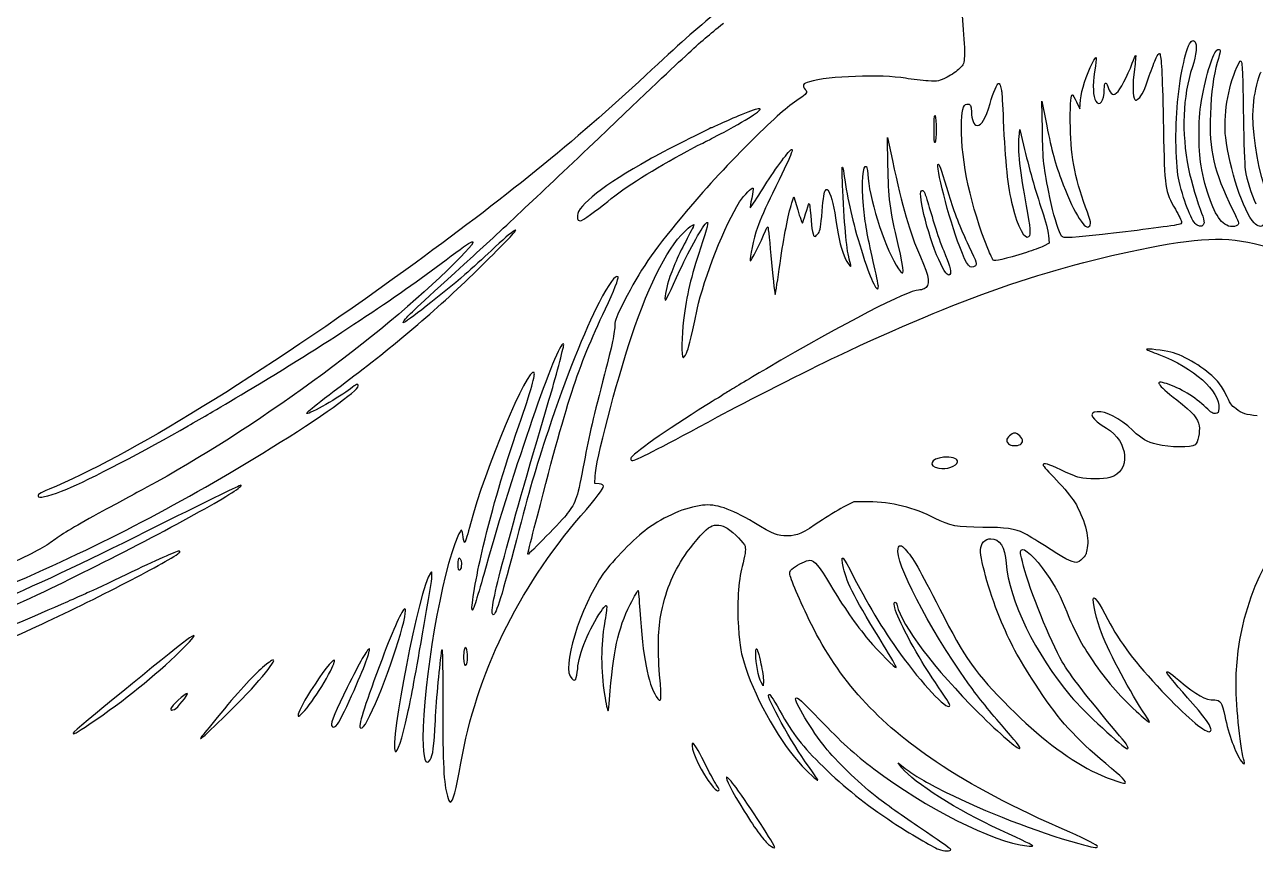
# Model space of a CAD drawing. Extents: x 61 to 2916, y 182 to 2969.
# Drawn here: x 636 to 1449, y 789 to 1336 of the extents above; entities that cross this region are included whole.
import ezdxf

# ---------------------------------------------------------------- set-up
doc = ezdxf.new("R2010")
doc.units = 0
doc.layers.add('Layer_1', color=7, linetype='CONTINUOUS')

msp = doc.modelspace()

# ---------------------------------------------------------------- linework, layer by layer
at = {"layer": 'Layer_1', "color": 7}
for points in [[(1407.467066, 1325.024378)], [(1424.328924, 1319.233831)], [(1438.984712, 1311.733816)], [(1279.134627, 1296.733675)], [(1120.992479, 1280.03291)], [(1237.046668, 1275.518354)], [(1239.355154, 1243.483498)], [(1289.691788, 1065.733023)], [(1244.633082, 1049.873074)], [(778.636928, 1031.234426)], [(737.697316, 987.732768)], [(922.925949, 983.232753)], [(904.600758, 974.020324)], [(887.067937, 949.614515)], [(747.689076, 932.007002)], [(863.437009, 923.232187)], [(1119.173197, 923.280943)], [(800.026665, 915.779058)], [(840.329018, 915.749861)], [(1077.19647, 860.813688)]]:
    msp.add_lwpolyline(points, close=True, dxfattribs=at)
for points in [[(1385.144303, 1316.534077), (1385.1428, 1316.535608)], [(1308.008277, 1265.98354), (1307.713842, 1285.108615), (1310.240653, 1271.983568)], [(1330.515633, 1284.546106), (1332.695369, 1279.858579), (1333.235881, 1285.858607)], [(1206.006633, 1242.726106), (1205.725435, 1261.101159), (1208.981802, 1245.726106)], [(1292.586367, 1261.483554), (1293.131245, 1266.358565), (1295.593652, 1255.858551)], [(1142.558106, 1217.772472), (1143.812015, 1221.888617), (1146.437047, 1213.184555)], [(1228.859562, 1226.053178), (1228.859562, 1226.053292)], [(1311.964775, 1196.278817), (1312.39842, 1191.113679), (1308.731879, 1189.25922)], [(1015.374014, 1032.117704), (1012.561498, 1032.350429), (1012.68027, 1037.22544)], [(1193.280054, 1020.330445), (1183.499277, 1020.359642), (1177.844992, 1017.569095)], [(887.067909, 949.616018), (887.067937, 949.614515)], [(927.010517, 924.351733), (927.010006, 924.351733)], [(1119.171752, 923.280943), (1119.173197, 923.280943)], [(800.026835, 915.783139), (800.026665, 915.779058)], [(1123.79187, 901.977663), (1123.564814, 898.857502), (1122.315327, 901.135317)], [(743.39843, 893.718216), (743.398543, 893.718528)], [(1215.292026, 844.662818), (1212.800308, 847.826859), (1217.505438, 844.217465)], [(1099.6189, 838.4003), (1099.618928, 838.402937)], [(1239.442376, 790.813423), (1239.425368, 790.804919)]]:
    msp.add_lwpolyline(points, dxfattribs=at)
for points in [[(1256.118933, 1363.661202), (1254.296477, 1360.879896), (1254.119651, 1352.069534), (1255.550556, 1335.388215)], [(1094.311746, 1345.056173), (1077.773521, 1331.247749), (1069.195827, 1323.604103), (1045.936608, 1301.953011)], [(1008.402804, 1254.308817), (1079.268064, 1321.802821), (1078.194949, 1320.810947), (1097.376263, 1336.5498)], [(1255.550556, 1335.388215), (1256.272514, 1326.97326), (1256.728667, 1317.705328), (1256.564257, 1314.793883)], [(1406.344996, 1324.507309), (1406.777451, 1324.866119), (1407.116363, 1325.039827), (1407.467066, 1325.024378)], [(1407.467066, 1325.024378), (1407.81777, 1325.00737), (1408.180038, 1324.805259), (1408.660938, 1324.406225)], [(1397.254146, 1284.323529), (1399.080259, 1303.523523), (1403.245018, 1321.934576), (1406.344996, 1324.507309)], [(1408.660938, 1324.406225), (1410.364565, 1322.992328), (1409.648985, 1315.411441), (1407.07594, 1307.608799)], [(1413.721958, 1288.858721), (1416.962847, 1305.912598), (1421.614459, 1319.233831), (1424.328924, 1319.233831)], [(1424.328924, 1319.233831), (1425.833275, 1319.233831), (1425.751297, 1318.360445), (1423.514499, 1310.643977)], [(1256.564257, 1314.793883), (1256.28391, 1309.836384), (1256.080296, 1309.312568), (1253.372322, 1306.539425)], [(1333.235881, 1285.858607), (1333.82668, 1292.407482), (1336.99228, 1302.200788), (1341.115257, 1310.233689)], [(1341.115257, 1310.233689), (1344.006009, 1315.865836), (1344.119027, 1315.389954), (1342.484905, 1304.443142)], [(1357.023565, 1290.491964), (1359.273714, 1292.170901), (1364.251113, 1301.567555), (1367.390237, 1310.062362)], [(1367.390237, 1310.062362), (1368.499126, 1313.062901), (1369.52632, 1315.398401), (1369.671086, 1315.253806)], [(1369.671086, 1315.253806), (1369.816503, 1315.108388), (1369.402644, 1310.966192), (1368.751127, 1306.048662)], [(1378.614052, 1301.693697), (1380.103096, 1306.144728), (1382.183676, 1311.486408), (1383.237062, 1313.564805)], [(1383.237062, 1313.564805), (1384.256092, 1315.575624), (1384.780106, 1316.462134), (1385.144303, 1316.534077)], [(1385.1428, 1316.535608), (1385.361352, 1316.578411), (1385.52185, 1316.328111), (1385.696465, 1315.851464)], [(1385.696465, 1315.851464), (1386.698232, 1313.118007), (1387.278741, 1300.41813), (1387.940605, 1266.733675)], [(1423.514499, 1310.643977), (1421.013455, 1302.017216), (1419.532802, 1290.942702), (1418.949997, 1276.483696)], [(1436.485709, 1307.421286), (1437.537082, 1309.793325), (1438.661334, 1311.733816), (1438.984712, 1311.733816)], [(1438.984712, 1311.733816), (1439.987102, 1311.733816), (1440.379645, 1303.39551), (1440.767483, 1273.858692)], [(1045.936608, 1301.953011), (998.912267, 1258.180558), (953.071991, 1221.007209), (887.68609, 1173.620572)], [(1217.687139, 1300.101414), (1201.786201, 1302.820472), (1166.685098, 1301.570673), (1154.124432, 1297.838283)], [(1245.060803, 1300.826519), (1239.733325, 1298.122542), (1239.51843, 1298.081213), (1232.600796, 1298.415419)], [(1253.372322, 1306.539425), (1251.78211, 1304.910945), (1248.042293, 1302.339941), (1245.060803, 1300.826519)], [(1342.484905, 1304.443142), (1341.119169, 1295.293103), (1341.421258, 1287.895902), (1343.277362, 1285.063232)], [(1368.751127, 1306.048662), (1367.469296, 1296.360946), (1367.583986, 1287.541457), (1369.011915, 1286.113585)], [(1371.505135, 1286.662884), (1373.757042, 1288.6993), (1375.498455, 1292.381289), (1378.614052, 1301.693697)], [(1407.07594, 1307.608799), (1400.606947, 1287.992705), (1399.71542, 1264.580329), (1404.513951, 1240.383973)], [(1429.060388, 1261.064706), (1427.470175, 1275.02314), (1430.494099, 1293.901968), (1436.485709, 1307.421286)], [(1447.977483, 1287.73376), (1448.996797, 1294.147166), (1451.708598, 1304.233802), (1452.412981, 1304.233802)], [(1151.467198, 1292.803596), (1153.150331, 1290.944034), (1152.282955, 1289.560496), (1147.498937, 1286.469589)], [(1154.124432, 1297.838283), (1149.873045, 1296.574821), (1149.202933, 1295.305973), (1151.467198, 1292.803596)], [(1232.600796, 1298.415419), (1228.729196, 1298.602506), (1222.018491, 1299.361003), (1217.687139, 1300.101414)], [(1273.440742, 1283.393308), (1275.691741, 1291.157399), (1278.071632, 1296.733675), (1279.134627, 1296.733675)], [(1279.134627, 1296.733675), (1279.562632, 1296.733675), (1280.115616, 1295.805325), (1280.365066, 1294.671152)], [(1280.365066, 1294.671152), (1280.613665, 1293.536723), (1280.95816, 1292.159846), (1281.128268, 1291.611085)], [(1343.277362, 1285.063232), (1345.931165, 1281.012765), (1348.814406, 1284.956365), (1348.899474, 1292.752176)], [(1348.899474, 1292.752176), (1348.951348, 1297.555498), (1350.106526, 1298.515198), (1351.153903, 1294.625769)], [(1351.153903, 1294.625769), (1351.583948, 1293.028696), (1352.619788, 1291.102548), (1353.456635, 1290.345412)], [(1147.498937, 1286.469589), (1138.956989, 1280.950771), (1132.358763, 1275.150331), (1115.650232, 1258.476298)], [(1281.128268, 1291.611085), (1281.300048, 1291.062296), (1281.781514, 1282.456115), (1282.199059, 1272.486011)], [(1326.456549, 1271.608572), (1326.465053, 1285.219166), (1326.780465, 1289.233632), (1327.852532, 1289.233632)], [(1327.852532, 1289.233632), (1328.119556, 1289.233632), (1329.317425, 1287.124167), (1330.515633, 1284.546106)], [(1353.456635, 1290.345412), (1354.93519, 1289.006293), (1355.037323, 1289.009666), (1357.023565, 1290.491964)], [(1369.011915, 1286.113585), (1369.706717, 1285.418782), (1370.266675, 1285.542685), (1371.505135, 1286.662884)], [(1398.278051, 1232.233547), (1396.06532, 1241.241541), (1395.566931, 1266.586896), (1397.254146, 1284.323529)], [(1411.580377, 1262.983653), (1411.580377, 1275.921556), (1411.830677, 1278.906589), (1413.721958, 1288.858721)], [(1472.506317, 1196.442943), (1457.714238, 1205.398184), (1443.373352, 1258.768976), (1447.977483, 1287.73376)], [(1097.805429, 1264.609583), (1115.670103, 1274.118262), (1124.21945, 1280.089235), (1120.992479, 1280.03291)], [(1120.992479, 1280.03291), (1119.525715, 1280.007398), (1115.626903, 1278.736311), (1109.062806, 1275.987036)], [(1254.498757, 1268.229153), (1254.56764, 1278.590893), (1255.581397, 1282.747772), (1258.1272, 1283.112054)], [(1258.1272, 1283.112054), (1260.432937, 1283.441979), (1261.18001, 1282.160971), (1261.18001, 1277.772698)], [(1261.18001, 1277.772698), (1261.194183, 1273.063742), (1262.898037, 1268.983597), (1264.849385, 1268.983597)], [(1264.849385, 1268.983597), (1267.904094, 1268.983597), (1270.549706, 1273.420965), (1273.440742, 1283.393308)], [(1418.949997, 1276.483696), (1417.986526, 1252.587274), (1421.199012, 1238.803058), (1433.629256, 1213.48792)], [(1095.561262, 1270.060284), (1092.533879, 1268.64324), (1089.89439, 1267.483583), (1089.693101, 1267.483583)], [(1109.062806, 1275.987036), (1104.664868, 1274.144794), (1098.588729, 1271.477554), (1095.561262, 1270.060284)], [(1236.50471, 1266.733675), (1236.527387, 1272.285856), (1236.726664, 1275.445079), (1237.046668, 1275.518354)], [(1237.046583, 1275.518269), (1237.092221, 1275.529608), (1237.14126, 1275.476316), (1237.191717, 1275.358678)], [(1237.191717, 1275.358678), (1237.546332, 1274.533539), (1237.848875, 1270.483668), (1237.877222, 1266.35865)], [(1272.072596, 1187.608317), (1261.031361, 1214.553438), (1254.345771, 1245.223947), (1254.498757, 1268.229153)], [(1282.199059, 1272.486011), (1283.372067, 1244.48362), (1285.088592, 1228.344855), (1288.215188, 1215.919486)], [(1310.240653, 1271.983568), (1313.607344, 1254.496272), (1315.927395, 1245.699801), (1320.414086, 1233.431727)], [(1336.511296, 1215.040545), (1329.337664, 1234.522814), (1326.456549, 1250.780324), (1326.456549, 1271.608572)], [(1440.767483, 1273.858692), (1440.972995, 1258.183648), (1441.516427, 1242.843829), (1441.975953, 1239.770185)], [(1089.693101, 1267.483583), (1088.885253, 1267.483583), (1056.229777, 1250.844245), (1048.103134, 1246.291591)], [(1085.959209, 1258.483554), (1086.144879, 1258.483554), (1091.475107, 1261.240256), (1097.805429, 1264.609583)], [(1237.191717, 1257.733646), (1236.704157, 1256.978466), (1236.476364, 1259.936995), (1236.50471, 1266.733675)], [(1237.877222, 1266.35865), (1237.899899, 1262.233661), (1237.591687, 1258.352452), (1237.191717, 1257.733646)], [(1297.521387, 1215.944403), (1293.476619, 1237.345705), (1291.710119, 1253.643778), (1292.586367, 1261.483554)], [(1312.978476, 1221.274943), (1308.81125, 1241.37236), (1308.319522, 1245.793117), (1308.008277, 1265.98354)], [(1387.940605, 1266.733675), (1388.713048, 1227.417044), (1388.986195, 1225.58254), (1395.825905, 1213.610915)], [(1413.295711, 1239.73359), (1411.856245, 1246.955723), (1411.580377, 1250.737691), (1411.580377, 1262.983653)], [(1447.801678, 1204.634358), (1440.927612, 1211.992866), (1431.373778, 1240.760103), (1429.060388, 1261.064706)], [(925.936211, 1177.07321), (948.655741, 1197.745807), (970.246653, 1217.967694), (1008.402804, 1254.308817)], [(1020.9976, 1218.797851), (1032.47849, 1228.259957), (1051.578647, 1240.349759), (1073.468446, 1252.010365)], [(1115.650232, 1258.476298), (1096.801763, 1239.667287), (1085.93588, 1227.815284), (1069.922066, 1208.601117)], [(1073.468446, 1252.010365), (1080.152533, 1255.570833), (1085.774928, 1258.483554), (1085.959209, 1258.483554)], [(1122.085436, 1225.117175), (1128.626345, 1235.805212), (1138.948116, 1250.355267), (1141.427249, 1252.38094)], [(1141.427249, 1252.38094), (1144.609205, 1254.981197), (1142.869804, 1250.761332), (1129.718736, 1223.976028)], [(1295.593652, 1255.858551), (1298.976529, 1241.425879), (1303.414379, 1225.701171), (1307.823713, 1212.525441)], [(1048.103134, 1246.291591), (1019.158221, 1230.076007), (1000.940888, 1215.848166), (1000.940888, 1209.458005)], [(1176.448839, 1221.726021), (1175.301088, 1244.219657), (1175.541693, 1246.624068), (1177.573829, 1232.976057)], [(1189.891792, 1215.950186), (1188.511032, 1230.670547), (1189.561271, 1244.102274), (1191.910349, 1241.75348)], [(1208.981802, 1245.726106), (1215.598991, 1214.480842), (1220.197934, 1198.713331), (1227.531158, 1182.138511)], [(1191.910349, 1241.75348), (1192.183893, 1241.479652), (1192.685174, 1237.973553), (1193.02366, 1233.961949)], [(1212.762494, 1190.225922), (1207.405308, 1213.168199), (1206.328905, 1221.538225), (1206.006633, 1242.726106)], [(1253.427995, 1188.780191), (1246.326051, 1207.159837), (1236.981187, 1243.483498), (1239.355154, 1243.483498)], [(1239.355154, 1243.483498), (1239.932885, 1243.483498), (1241.949571, 1237.539142), (1246.225336, 1223.233434)], [(1404.513951, 1240.383973), (1406.165138, 1232.057147), (1410.495072, 1217.36139), (1413.181418, 1210.968365)], [(1427.35676, 1204.549403), (1422.080051, 1209.182079), (1416.700415, 1222.644846), (1413.295711, 1239.73359)], [(1441.975953, 1239.770185), (1443.032202, 1232.704242), (1445.916633, 1223.518515), (1449.051194, 1217.233519)], [(1108.096076, 1218.434562), (1111.298442, 1223.32264), (1116.133342, 1228.280225), (1116.924749, 1227.488732)], [(1116.924749, 1227.488732), (1117.204813, 1227.208668), (1116.816182, 1224.278146), (1116.061937, 1220.976028)], [(1177.573829, 1232.976057), (1180.092192, 1216.062523), (1183.119717, 1203.497378), (1189.663262, 1182.802103)], [(1193.02366, 1233.961949), (1194.409211, 1217.541617), (1205.02332, 1185.749776), (1212.94703, 1174.288388)], [(1320.414086, 1233.431727), (1327.714739, 1213.469806), (1335.770459, 1199.7041), (1338.718783, 1202.151286)], [(1410.232697, 1203.040602), (1406.858891, 1205.042973), (1402.107103, 1216.647539), (1398.278051, 1232.233547)], [(1116.061937, 1220.976028), (1115.307947, 1217.673996), (1114.857294, 1214.805382), (1115.058498, 1214.603923)], [(1115.058498, 1214.603923), (1115.260609, 1214.401812), (1118.423034, 1219.132964), (1122.085436, 1225.117175)], [(1129.718736, 1223.976028), (1125.769212, 1215.932497), (1121.323651, 1205.826047), (1119.838349, 1201.518477)], [(1162.597271, 1212.375885), (1163.3139, 1221.294615), (1163.927178, 1225.287198), (1164.699281, 1226.059103)], [(1164.699281, 1226.059103), (1165.652632, 1227.012652), (1165.932979, 1226.926989), (1166.936107, 1225.375015)], [(1166.936107, 1225.375015), (1168.467614, 1223.00635), (1170.857029, 1213.176986), (1171.925411, 1204.850982)], [(1181.326855, 1177.663385), (1179.000794, 1184.983625), (1177.744843, 1196.330124), (1176.448839, 1221.726021)], [(1240.916737, 1177.483299), (1233.759772, 1191.765139), (1225.264709, 1224.049899), (1228.188684, 1225.85702)], [(1228.188684, 1225.85702), (1228.428212, 1226.004989), (1228.647218, 1226.078973), (1228.859562, 1226.053178)], [(1228.859562, 1226.053292), (1229.779577, 1225.942457), (1230.573167, 1223.958028), (1232.362004, 1217.983427)], [(1246.225336, 1223.233434), (1249.796406, 1211.285365), (1253.296212, 1202.307702), (1259.502717, 1189.172763)], [(1320.181134, 1196.795829), (1317.968403, 1201.144728), (1315.204785, 1210.538433), (1312.978476, 1221.274943)], [(1002.807111, 1205.98337), (1004.077008, 1205.98337), (1013.522616, 1212.637325), (1020.9976, 1218.797851)], [(1080.048614, 1147.475787), (1084.459394, 1168.028479), (1098.734629, 1204.14589), (1108.096076, 1218.434562)], [(1134.80473, 1177.850897), (1137.450795, 1196.181248), (1140.038977, 1209.507951), (1142.558106, 1217.772472)], [(1146.437047, 1213.184555), (1147.880708, 1208.397362), (1149.2683, 1204.478905), (1149.520528, 1204.478905)], [(1151.698761, 1210.663498), (1152.64443, 1214.066558), (1153.658953, 1217.126199), (1153.95319, 1217.463381)], [(1153.95319, 1217.463381), (1154.247399, 1217.800365), (1154.724273, 1214.256763), (1155.012274, 1209.58837)], [(1160.153912, 1197.863644), (1161.308977, 1199.411138), (1161.781174, 1202.217928), (1162.597271, 1212.375885)], [(1196.344429, 1179.106309), (1192.207279, 1197.045704), (1191.038693, 1203.725454), (1189.891792, 1215.950186)], [(1232.362004, 1217.983427), (1233.411705, 1214.477242), (1235.487183, 1207.558247), (1236.973392, 1202.608374)], [(1288.215188, 1215.919486), (1291.773587, 1201.779322), (1296.364735, 1193.241144), (1299.160583, 1195.560969)], [(1299.160583, 1195.560969), (1300.643334, 1196.791804), (1300.274121, 1201.37853), (1297.521387, 1215.944403)], [(1307.823713, 1212.525441), (1310.135374, 1205.61821), (1311.695511, 1199.497822), (1311.964775, 1196.278817)], [(1338.718783, 1202.151286), (1340.495545, 1203.625873), (1340.305198, 1204.736859), (1336.511296, 1215.040545)], [(1395.825905, 1213.610915), (1398.089632, 1209.648125), (1399.942164, 1205.831603), (1399.942164, 1205.12943)], [(1433.629256, 1213.48792), (1437.852607, 1204.886671), (1438.124763, 1204.039902), (1436.942768, 1203.17539)], [(1000.940888, 1209.458005), (1000.940888, 1208.097342), (1001.165393, 1206.759328), (1001.440382, 1206.484395)], [(1001.440382, 1206.484395), (1001.715344, 1206.2083), (1002.330577, 1205.98337), (1002.807111, 1205.98337)], [(1069.922066, 1208.601117), (1050.375422, 1185.148092), (1042.384814, 1173.43306), (1031.913656, 1152.872488)], [(1068.863096, 1173.725879), (1074.955052, 1187.140656), (1084.174539, 1203.451173), (1086.463239, 1204.865666)], [(1077.915849, 1203.49752), (1078.12618, 1203.286905), (1076.120038, 1199.118772), (1073.458269, 1194.233783)], [(1074.196583, 1201.092174), (1076.031455, 1202.626005), (1077.706056, 1203.707227), (1077.915849, 1203.49752)], [(1086.463239, 1204.865666), (1087.763212, 1205.66929), (1086.912504, 1202.301721), (1082.19904, 1187.975915)], [(1149.520528, 1204.478905), (1149.772528, 1204.478905), (1150.752837, 1207.260212), (1151.698761, 1210.663498)], [(1155.012274, 1209.58837), (1155.597942, 1200.108548), (1156.598065, 1195.237365), (1157.871647, 1195.662024)], [(1171.925411, 1204.850982), (1173.241286, 1194.59523), (1175.457164, 1185.859052), (1178.061644, 1180.663385)], [(1397.879641, 1203.434647), (1392.635246, 1202.372502), (1366.833058, 1199.075487), (1347.619202, 1197.011263)], [(1399.942164, 1205.12943), (1399.942164, 1204.338562), (1399.157786, 1203.692601), (1397.879641, 1203.434647)], [(1414.797143, 1204.59334), (1414.542591, 1202.395094), (1412.494184, 1201.698109), (1410.232697, 1203.040602)], [(1413.181418, 1210.968365), (1414.195941, 1208.553806), (1414.92473, 1205.684654), (1414.797143, 1204.59334)], [(1436.942768, 1203.17539), (1434.527898, 1201.409655), (1430.231667, 1202.025115), (1427.35676, 1204.549403)], [(1453.659577, 1203.330644), (1452.951197, 1201.484943), (1450.164023, 1202.105279), (1447.801678, 1204.634358)], [(940.069118, 1178.576144), (954.938582, 1193.228785), (962.376149, 1201.212845), (959.686317, 1199.634849)], [(959.686317, 1199.634849), (956.805486, 1197.9448), (951.861707, 1193.705404), (943.918721, 1186.112838)], [(1036.678909, 1129.475731), (1048.998913, 1166.415305), (1061.686686, 1190.635133), (1074.196583, 1201.092174)], [(1119.838349, 1201.518477), (1117.20178, 1193.871996), (1114.526093, 1181.27601), (1115.15961, 1179.493013)], [(1115.15961, 1179.493013), (1115.444748, 1178.690522), (1122.295201, 1192.281897), (1125.215802, 1199.444275)], [(1125.215802, 1199.444275), (1125.8536, 1201.008409), (1126.539473, 1202.124044), (1126.740705, 1201.922727)], [(1126.740705, 1201.922727), (1126.941398, 1201.722034), (1128.028602, 1191.16133), (1129.156227, 1178.454423)], [(1157.871647, 1195.662024), (1158.33911, 1195.81793), (1159.366162, 1196.808614), (1160.153912, 1197.863644)], [(1236.973392, 1202.608374), (1238.4598, 1197.658216), (1241.106262, 1190.23332), (1242.854762, 1186.108331)], [(1347.619202, 1197.011263), (1321.12703, 1194.164419), (1321.518213, 1194.167623), (1320.181134, 1196.795829)], [(1378.8764, 1188.323103), (1415.23762, 1195.527095), (1432.693026, 1195.610802), (1456.595372, 1188.699602)], [(910.899587, 1177.739722), (920.200939, 1184.69089), (928.739344, 1190.858985), (929.873744, 1191.446326)], [(929.873744, 1191.446326), (934.785662, 1193.990117), (931.409901, 1189.46768), (919.748698, 1177.883269)], [(1073.458269, 1194.233783), (1068.113301, 1184.423299), (1063.382291, 1173.696626), (1061.103796, 1166.225837)], [(1082.19904, 1187.975915), (1075.843744, 1168.659473), (1073.141411, 1157.11401), (1071.055956, 1140.372738)], [(1172.687224, 1116.580717), (1252.853269, 1154.618068), (1311.166394, 1174.9081), (1378.8764, 1188.323103)], [(1212.94703, 1174.288388), (1217.226763, 1168.099203), (1217.189629, 1171.266703), (1212.762494, 1190.225922)], [(1263.774201, 1176.235201), (1260.188363, 1173.613202), (1258.496357, 1175.664245), (1253.427995, 1188.780191)], [(1259.502717, 1189.172763), (1264.81656, 1177.927433), (1265.064281, 1177.17863), (1263.774201, 1176.235201)], [(1275.553069, 1179.985222), (1275.159591, 1180.465441), (1273.593983, 1183.895826), (1272.072596, 1187.608317)], [(1308.731879, 1189.25922), (1306.71559, 1188.239906), (1301.692071, 1186.368722), (1297.566827, 1185.100555)], [(853.329538, 1103.502698), (886.324918, 1128.607533), (911.275236, 1150.20213), (940.069118, 1178.576144)], [(943.918721, 1186.112838), (939.165601, 1181.56917), (931.402842, 1174.52185), (926.668686, 1170.452109)], [(1178.061644, 1180.663385), (1180.337588, 1176.123487), (1182.42551, 1174.205418), (1181.326855, 1177.663385)], [(1189.663262, 1182.802103), (1194.84759, 1166.406745), (1199.687196, 1156.744626), (1199.687196, 1162.793779)], [(1199.687196, 1162.793779), (1199.687196, 1163.793817), (1198.182986, 1171.134382), (1196.344429, 1179.106309)], [(1227.531158, 1182.138511), (1233.537762, 1168.561961), (1234.202432, 1162.999178), (1230.044873, 1161.10475)], [(1242.854762, 1186.108331), (1246.570427, 1177.343267), (1247.887408, 1172.867263), (1247.243402, 1171.188835)], [(1297.566827, 1185.100555), (1282.741839, 1180.542714), (1276.318426, 1179.05041), (1275.553069, 1179.985222)], [(887.68609, 1173.620572), (791.775325, 1104.111695), (703.706377, 1049.933934), (652.063789, 1028.670906)], [(919.748698, 1177.883269), (870.369894, 1128.829911), (786.984164, 1068.087515), (716.68558, 1029.959937)], [(782.498294, 1093.176958), (834.288851, 1124.282473), (877.071613, 1152.458061), (910.899587, 1177.739722)], [(926.668686, 1170.452109), (911.354436, 1157.287377), (887.344089, 1138.475901), (885.855045, 1138.475901)], [(887.385787, 1141.131745), (889.277976, 1143.612607), (893.963631, 1147.980923), (925.936211, 1177.07321)], [(1027.775458, 1168.887663), (1026.162794, 1170.500269), (1021.867981, 1164.683076), (1015.261195, 1151.937931)], [(1059.026589, 1153.475816), (1059.503661, 1153.475816), (1062.016838, 1158.650364), (1068.863096, 1173.725879)], [(1129.156227, 1178.454423), (1130.283853, 1165.747262), (1131.405724, 1156.194646), (1131.652311, 1157.225809)], [(1131.652311, 1157.225809), (1131.897792, 1158.257084), (1133.316196, 1167.53814), (1134.80473, 1177.850897)], [(1247.243402, 1171.188835), (1246.261195, 1168.629142), (1244.451806, 1170.429006), (1240.916737, 1177.483299)], [(1019.503454, 1147.850926), (1025.025332, 1159.64856), (1028.408663, 1168.254372), (1027.775458, 1168.887663)], [(1061.103796, 1166.225837), (1059.474408, 1160.882825), (1058.267497, 1153.475816), (1059.026589, 1153.475816)], [(1226.305113, 1160.225837), (1219.406981, 1160.225837), (1177.260514, 1138.428449), (1125.812072, 1108.251566)], [(1230.044873, 1161.10475), (1228.984145, 1160.62147), (1227.301721, 1160.225837), (1226.305113, 1160.225837)], [(972.516928, 1003.100479), (994.785464, 1089.728374), (1000.414011, 1107.065944), (1019.503454, 1147.850926)], [(1015.261195, 1151.937931), (1005.742169, 1133.575321), (993.265522, 1102.145267), (981.780636, 1067.600692)], [(1031.913656, 1152.872488), (1026.948419, 1143.122693), (1025.686544, 1139.985439), (1025.686544, 1137.393431)], [(1073.00274, 1118.572884), (1074.451816, 1121.848667), (1075.260089, 1125.162832), (1080.048614, 1147.475787)], [(885.855045, 1138.475901), (885.582068, 1138.475901), (886.271513, 1139.671019), (887.385787, 1141.131745)], [(1071.055956, 1140.372738), (1069.764743, 1130.004706), (1069.570852, 1116.291752), (1070.705848, 1115.590487)], [(1025.686544, 1137.393431), (1025.686544, 1132.434997), (1023.793221, 1123.268177), (1018.939442, 1104.725794)], [(991.17179, 1124.592074), (986.160659, 1121.494959), (955.06977, 1030.659246), (939.062759, 972.350373)], [(982.199597, 1087.475731), (986.366852, 1101.467047), (991.936438, 1122.392099), (991.936438, 1124.058904)], [(991.936438, 1124.058904), (991.936438, 1124.620733), (991.591885, 1124.852863), (991.17179, 1124.592074)], [(1012.68027, 1037.22544), (1012.909593, 1046.684399), (1026.535948, 1099.063884), (1036.678909, 1129.475731)], [(1392.873017, 1119.303828), (1388.676878, 1120.396871), (1376.022838, 1121.732191), (1376.687876, 1121.011877)], [(1070.705848, 1115.590487), (1071.129884, 1115.328281), (1072.157985, 1116.663205), (1073.00274, 1118.572884)], [(1093.56198, 1076.397022), (1111.89766, 1086.360804), (1153.150501, 1107.310829), (1172.687224, 1116.580717)], [(1376.687876, 1121.011877), (1376.894239, 1120.788506), (1380.631618, 1119.265645), (1384.993556, 1117.628093)], [(1384.993556, 1117.628093), (1408.003921, 1108.989483), (1425.361759, 1093.3806), (1424.544471, 1082.061569)], [(1422.757363, 1100.906806), (1415.863511, 1108.353189), (1401.889146, 1116.955657), (1392.873017, 1119.303828)], [(972.33534, 1105.850812), (968.365661, 1109.93246), (939.506836, 1041.170882), (930.313229, 1005.725483)], [(962.311349, 1070.600692), (970.517702, 1094.498843), (973.426908, 1104.728346), (972.33534, 1105.850812)], [(1125.812072, 1108.251566), (1112.498039, 1100.442405), (1103.634273, 1095.142196), (1099.187012, 1092.331636)], [(822.323122, 1078.638326), (821.352253, 1078.961789), (826.463872, 1083.061465), (853.329538, 1103.502698)], [(856.185991, 1096.925534), (856.185991, 1098.596846), (855.081014, 1098.180832), (851.056117, 1094.999244)], [(1018.939442, 1104.725794), (1011.68729, 1077.01988), (1008.652934, 1063.986705), (1005.408644, 1046.600607)], [(1390.010696, 1098.394593), (1381.685004, 1101.005339), (1383.435573, 1098.218278), (1396.744588, 1087.674865)], [(1416.024917, 1082.670934), (1409.195383, 1089.338609), (1398.743955, 1095.655807), (1390.010696, 1098.394593)], [(1428.807196, 1092.198294), (1427.699668, 1094.589892), (1424.977153, 1098.509255), (1422.757363, 1100.906806)], [(758.498209, 1078.940104), (762.520017, 1081.258001), (773.320221, 1087.664434), (782.498294, 1093.176958)], [(798.72879, 1055.902441), (831.338373, 1075.991921), (856.185991, 1093.732267), (856.185991, 1096.925534)], [(851.056117, 1094.999244), (844.256602, 1089.624711), (823.987915, 1078.083301), (822.323122, 1078.638326)], [(1099.187012, 1092.331636), (1097.743322, 1091.41882), (1091.499485, 1087.526613), (1085.311944, 1083.681716)], [(1435.879489, 1081.692412), (1432.671511, 1084.186624), (1432.173944, 1084.927178), (1428.807196, 1092.198294)], [(951.311812, 979.100394), (958.722421, 1007.404449), (966.979515, 1036.377396), (982.199597, 1087.475731)], [(1085.311944, 1083.681716), (1060.549876, 1068.293623), (1036.186785, 1051.173075), (1036.186785, 1049.159619)], [(1396.744588, 1087.674865), (1407.683237, 1079.009043), (1410.760198, 1075.452401), (1411.519035, 1070.60055)], [(1422.357478, 1078.623558), (1420.835581, 1078.446959), (1419.431945, 1079.344439), (1416.024917, 1082.670934)], [(1424.544471, 1082.061569), (1424.340092, 1079.230911), (1424.081515, 1078.824847), (1422.357478, 1078.623558)], [(1449.871685, 1077.199739), (1442.881228, 1077.733221), (1439.629426, 1078.776998), (1435.879489, 1081.692412)], [(743.873149, 1070.502584), (747.895241, 1072.825584), (754.476402, 1076.622462), (758.498209, 1078.940104)], [(1037.661911, 1047.612748), (1041.125037, 1048.408124), (1058.908356, 1057.565816), (1093.56198, 1076.397022)], [(1344.131613, 1079.824828), (1337.941861, 1079.371226), (1340.429384, 1075.026183), (1350.269349, 1069.10354)], [(1367.728865, 1067.474691), (1358.638695, 1075.910567), (1350.297837, 1080.276417), (1344.131613, 1079.824828)], [(663.810399, 1028.673826), (677.729971, 1034.444644), (716.657914, 1054.782469), (743.873149, 1070.502584)], [(938.730198, 990.725426), (945.375223, 1018.260722), (951.729867, 1039.786919), (962.311349, 1070.600692)], [(981.780636, 1067.600692), (972.8572, 1040.760793), (969.398184, 1028.88617), (960.701464, 995.22544)], [(1289.691788, 1065.733023), (1287.891187, 1065.733023), (1284.441781, 1062.58803), (1284.441781, 1060.945915)], [(1294.941823, 1060.544499), (1294.941823, 1062.517986), (1291.688235, 1065.733023), (1289.691788, 1065.733023)], [(1350.269349, 1069.10354), (1365.170306, 1060.135317), (1366.612493, 1040.42534), (1352.661486, 1036.403759)], [(1383.976992, 1058.183147), (1376.338165, 1060.136819), (1374.508821, 1061.182325), (1367.728865, 1067.474691)], [(1411.519035, 1070.60055), (1412.190281, 1066.308373), (1410.774144, 1059.629955), (1408.854516, 1058.038013)], [(1284.441781, 1060.945915), (1284.441781, 1060.337881), (1284.971209, 1059.310518), (1285.619523, 1058.662232)], [(1285.619523, 1058.662232), (1286.958557, 1057.323396), (1291.322763, 1057.100876), (1293.490112, 1058.260817)], [(1293.490112, 1058.260817), (1294.288124, 1058.687716), (1294.941823, 1059.715391), (1294.941823, 1060.544499)], [(1408.854516, 1058.038013), (1406.521028, 1056.10166), (1391.775382, 1056.188571), (1383.976992, 1058.183147)], [(625.368373, 965.282502), (688.811061, 992.862557), (738.915877, 1019.054227), (798.72879, 1055.902441)], [(1036.186785, 1049.159619), (1036.186785, 1047.741158), (1036.552115, 1047.357601), (1037.661911, 1047.612748)], [(1242.649618, 1049.750078), (1234.128703, 1048.870768), (1232.176363, 1044.173887), (1239.633489, 1042.494609)], [(1244.633082, 1049.873102), (1243.995058, 1049.861763), (1243.331834, 1049.820661), (1242.649618, 1049.750078)], [(1252.04664, 1046.723659), (1252.323302, 1048.665482), (1249.099109, 1049.957745), (1244.633082, 1049.873074)], [(1005.408644, 1046.600607), (1000.98542, 1022.897026), (1000.141147, 1020.309129), (994.288974, 1012.520943)], [(1239.633489, 1042.494609), (1244.443331, 1041.411545), (1251.638704, 1043.862614), (1252.04664, 1046.723659)], [(1320.152108, 1041.444738), (1312.32214, 1045.321412), (1308.437671, 1046.395661), (1308.437671, 1044.683558)], [(1308.437671, 1044.683558), (1308.437671, 1044.242457), (1312.403211, 1039.766453), (1317.250187, 1034.737237)], [(1332.437727, 1036.432105), (1330.168898, 1036.96692), (1324.640188, 1039.222709), (1320.152108, 1041.444738)], [(1317.250187, 1034.737237), (1322.364442, 1029.430452), (1327.413841, 1023.353774), (1329.280971, 1020.257169)], [(1352.661486, 1036.403759), (1348.358196, 1035.173519), (1337.73598, 1035.182816), (1332.437727, 1036.432105)], [(652.063789, 1028.670906), (645.646415, 1026.028724), (644.027685, 1024.863143), (645.165799, 1023.707993)], [(645.165799, 1023.707993), (646.263094, 1022.594002), (654.327629, 1024.742472), (663.810399, 1028.673826)], [(648.971493, 961.189742), (691.066964, 981.089244), (754.247957, 1014.314656), (772.716015, 1026.264143)], [(716.68558, 1029.959937), (709.054406, 1025.821114), (696.060463, 1018.777763), (687.810484, 1014.309554)], [(778.636928, 1031.234426), (777.856859, 1031.234426), (760.598292, 1022.793817), (724.189988, 1004.607835)], [(772.716015, 1026.264143), (777.559022, 1029.39757), (779.746412, 1031.234426), (778.636928, 1031.234426)], [(1003.231913, 1010.97549), (1014.019729, 1023.513507), (1018.183582, 1028.977587), (1018.183582, 1030.61769)], [(1018.183582, 1030.61769), (1018.183582, 1031.541476), (1017.424064, 1031.947597), (1015.374014, 1032.117704)], [(1083.555592, 1018.05983), (1072.155774, 1016.675923), (1058.587331, 1010.858532), (1047.00326, 1002.388839)], [(1117.393601, 1006.655958), (1101.562339, 1016.070158), (1092.452723, 1019.139834), (1083.555592, 1018.05983)], [(1177.844992, 1017.569095), (1174.735347, 1016.034073), (1167.974299, 1011.933886), (1162.820047, 1008.459195)], [(1237.187437, 1009.383633), (1223.468842, 1016.470553), (1208.164967, 1020.285062), (1193.280054, 1020.330445)], [(1329.280971, 1020.257169), (1335.685334, 1009.635775), (1339.115975, 997.258114), (1337.673136, 989.984674)], [(687.810484, 1014.309554), (669.720286, 1004.511825), (660.685448, 999.141799), (655.185368, 994.91788)], [(924.007058, 847.728412), (934.21601, 906.26916), (961.48363, 962.455586), (1003.231913, 1010.97549)], [(994.288974, 1012.520943), (991.499702, 1008.808368), (968.654569, 985.243601), (968.255705, 985.667353)], [(1162.820047, 1008.459195), (1148.760954, 998.980961), (1146.430244, 997.915584), (1139.669564, 997.884459)], [(1268.687536, 1003.484716), (1251.591762, 1003.517032), (1246.80936, 1004.412754), (1237.187437, 1009.383633)], [(1435.927508, 899.536062), (1435.927508, 939.533321), (1449.527586, 977.566619), (1475.510597, 1010.224335)], [(724.189988, 1004.607835), (637.645432, 961.37853), (594.641851, 942.760235), (515.314325, 914.17246)], [(924.443567, 1001.596128), (924.13201, 1001.788884), (923.019691, 1000.011896), (921.970869, 997.648333)], [(925.537828, 997.025758), (925.247787, 999.347085), (924.75535, 1001.403371), (924.443567, 1001.596128)], [(930.313229, 1005.725483), (928.6549, 999.331636), (927.020863, 993.809303), (926.681867, 993.453044)], [(968.255705, 985.667353), (968.16046, 985.768267), (970.077991, 993.612947), (972.516928, 1003.100479)], [(1047.00326, 1002.388839), (1039.015515, 996.548628), (1024.160508, 981.395444), (1018.292177, 973.100649)], [(1073.542458, 987.234917), (1078.9484, 994.745363), (1085.997364, 1002.465233), (1088.747546, 1003.887379)], [(1088.747546, 1003.887379), (1092.162993, 1005.653624), (1096.293254, 1005.267459), (1099.900919, 1002.84434)], [(1099.900919, 1002.84434), (1104.436622, 999.798305), (1111.152004, 993.026372), (1111.665076, 990.982019)], [(1139.669564, 997.884459), (1132.844566, 997.852995), (1130.924258, 998.609791), (1117.393601, 1006.655958)], [(1295.796075, 999.690758), (1290.171355, 1002.542421), (1283.634103, 1003.45637), (1268.687536, 1003.484716)], [(655.185368, 994.91788), (649.842611, 990.814973), (641.552805, 986.405639), (624.091021, 978.375289)], [(921.970869, 997.648333), (911.390833, 973.799845), (898.864069, 901.155812), (898.985931, 864.350033)], [(926.681867, 993.453044), (926.343097, 993.096728), (925.827757, 994.704487), (925.537828, 997.025758)], [(960.701464, 995.22544), (951.33551, 958.974545), (947.225346, 945.725284), (945.344042, 945.725284)], [(1212.713908, 989.518713), (1213.365878, 992.116136), (1214.652953, 991.984268), (1217.420455, 989.036765)], [(1267.175475, 988.721835), (1267.175475, 992.694604), (1270.23316, 995.974299), (1273.935757, 995.974299)], [(1273.935757, 995.974299), (1279.904973, 995.974299), (1283.212703, 990.707398), (1284.062306, 979.849253)], [(1309.339998, 991.427513), (1303.687753, 995.06069), (1297.592934, 998.779643), (1295.796075, 999.690758)], [(737.697344, 987.732768), (736.088677, 987.732768), (722.848516, 981.832576), (703.188457, 972.353292)], [(732.626005, 983.090709), (738.015846, 986.348804), (739.527652, 987.732768), (737.697316, 987.732768)], [(931.329793, 950.026107), (931.012624, 953.28253), (935.041178, 975.439324), (938.730198, 990.725426)], [(1056.513583, 947.607863), (1059.613278, 962.931779), (1064.894182, 975.219979), (1073.542458, 987.234917)], [(1111.665076, 990.982019), (1112.255846, 988.628122), (1111.709297, 984.753007), (1109.776941, 977.607977)], [(1176.737265, 976.541665), (1174.61581, 986.717253), (1175.758119, 985.734591), (1183.361286, 970.849225)], [(1258.82291, 900.72398), (1232.359765, 938.426304), (1210.470562, 980.580197), (1212.713908, 989.518713)], [(1217.420455, 989.036765), (1222.254987, 983.887417), (1226.944809, 975.781467), (1240.311651, 949.474143)], [(1281.044674, 940.897499), (1273.928869, 957.543725), (1267.175475, 980.830157), (1267.175475, 988.721835)], [(1295.628689, 977.83662), (1293.153213, 987.376055), (1293.210813, 986.97359), (1294.111128, 988.395226)], [(1294.111128, 988.395226), (1295.630248, 990.794478), (1303.085956, 983.797558), (1310.81039, 972.724207)], [(1330.29762, 980.23607), (1327.715278, 980.23607), (1321.995597, 983.292338), (1309.339998, 991.427513)], [(1336.971417, 986.073474), (1336.954409, 985.778443), (1335.890535, 984.343825), (1334.610122, 982.885962)], [(1337.673136, 989.984674), (1337.304886, 988.128485), (1336.999764, 986.368307), (1336.971417, 986.073474)], [(627.813177, 930.722308), (658.5054, 944.14556), (714.392373, 972.068155), (732.626005, 983.090709)], [(922.19064, 979.04475), (922.19064, 981.347935), (922.521473, 983.232753), (922.925949, 983.232753)], [(923.128145, 975.165808), (922.454348, 974.944138), (922.19064, 976.030406), (922.19064, 979.04475)], [(922.925949, 983.232753), (923.886387, 983.232753), (924.623256, 980.220905), (924.311727, 977.568207)], [(924.311727, 977.568207), (924.17623, 976.415608), (923.643769, 975.336058), (923.128145, 975.165808)], [(945.344042, 945.725284), (943.481107, 945.725284), (945.435034, 956.653955), (951.311812, 979.100394)], [(1109.776941, 977.607977), (1107.267676, 968.31768), (1106.232432, 951.887852), (1107.267676, 937.665908)], [(1141.175078, 972.95132), (1141.175078, 974.269973), (1141.969235, 975.502906), (1143.634537, 976.773114)], [(1143.634537, 976.773114), (1146.74421, 979.144841), (1152.303988, 981.678342), (1154.430546, 981.706689)], [(1154.430546, 981.706689), (1157.450871, 981.737587), (1160.694708, 977.854393), (1168.128278, 965.30481)], [(1203.195308, 925.600059), (1184.973326, 954.966797), (1178.728582, 966.99194), (1176.737265, 976.541665)], [(1284.062306, 979.849253), (1285.97428, 955.408606), (1303.242259, 919.900815), (1326.969112, 891.621451)], [(1321.169777, 914.707473), (1313.336237, 928.368552), (1299.754302, 961.937978), (1295.628689, 977.83662)], [(1334.610122, 982.885962), (1333.045392, 981.103588), (1331.631863, 980.23607), (1330.29762, 980.23607)], [(703.188457, 972.353292), (691.844737, 966.8836), (680.201053, 961.382641), (677.313362, 960.129156)], [(903.865363, 973.254202), (896.882787, 964.045288), (876.390615, 859.782752), (880.713407, 855.459875)], [(899.779889, 939.357629), (904.590326, 967.165024), (904.903896, 969.226612), (904.903896, 971.982718)], [(904.600758, 974.020324), (904.446836, 973.986592), (904.214791, 973.715004), (903.865363, 973.254202)], [(904.903896, 971.982718), (904.895392, 973.471479), (904.857407, 974.076507), (904.600758, 974.020324)], [(939.062759, 972.350373), (937.137434, 965.337777), (934.662723, 956.900173), (933.563671, 953.600323)], [(1018.292177, 973.100649), (1002.63193, 950.966561), (990.02452, 909.382773), (997.210142, 903.564304)], [(1155.498389, 939.340338), (1147.783565, 954.992224), (1141.175078, 970.500165), (1141.175078, 972.95132)], [(1183.361286, 970.849225), (1194.151399, 949.724783), (1204.010724, 933.676783), (1216.765706, 916.47403)], [(1310.81039, 972.724207), (1316.512269, 964.54963), (1320.135695, 957.728827), (1324.174227, 947.56404)], [(586.939556, 934.788762), (609.628415, 943.185349), (622.231346, 948.548912), (648.971493, 961.189742)], [(677.313362, 960.129156), (674.425982, 958.875672), (668.519696, 956.276237), (664.188316, 954.351818)], [(1035.824006, 952.482902), (1038.624985, 958.051893), (1041.010517, 962.270653), (1041.123846, 961.857927)], [(1041.123846, 961.857927), (1041.237232, 961.445485), (1041.702541, 955.539142), (1042.159515, 948.732881)], [(1168.128278, 965.30481), (1176.261242, 951.574821), (1185.039487, 938.928151), (1193.036614, 929.421853)], [(664.188316, 954.351818), (619.649967, 934.564512), (559.957244, 910.545293), (525.317765, 898.472216)], [(933.563671, 953.600323), (931.825234, 948.381214), (931.533945, 947.915962), (931.329793, 950.026107)], [(1016.587133, 947.982888), (1019.626449, 952.247314), (1020.094082, 952.635293), (1020.315185, 951.07371)], [(1020.315185, 951.07371), (1020.454083, 950.092098), (1019.778925, 945.029206), (1018.815171, 939.823675)], [(1022.220016, 889.646802), (1024.477819, 921.230524), (1027.782402, 936.494345), (1035.824006, 952.482902)], [(1224.606985, 921.349069), (1213.746884, 940.248902), (1207.985647, 953.974157), (1210.912173, 953.974157)], [(1210.912173, 953.974157), (1211.316933, 953.974157), (1211.8505, 953.04612), (1212.094252, 951.911663)], [(1212.094252, 951.911663), (1214.961194, 938.656251), (1236.570729, 910.150256), (1265.983105, 880.824025)], [(1347.031663, 933.724094), (1344.111459, 941.154063), (1340.74936, 955.800951), (1341.739193, 956.782308)], [(1341.739193, 956.782308), (1342.693366, 957.728827), (1345.373929, 953.697325), (1351.224117, 942.513224)], [(860.946765, 873.54792), (868.014409, 884.745061), (884.084123, 928.483413), (886.96246, 944.357223)], [(886.955118, 949.614515), (885.321762, 949.313305), (879.752317, 937.210662), (871.959483, 916.485539)], [(887.067937, 949.614515), (887.032788, 949.623019), (886.995087, 949.623019), (886.955118, 949.614515)], [(886.96246, 944.357223), (887.589174, 947.813376), (887.596288, 949.514084), (887.067909, 949.616018)], [(1001.138889, 910.012576), (1001.889704, 919.944639), (1008.919704, 937.223957), (1016.587133, 947.982888)], [(1042.159515, 948.732881), (1044.248939, 917.619174), (1047.517154, 900.522578), (1053.052101, 891.75468)], [(1055.281642, 906.077991), (1053.821511, 924.427249), (1054.164193, 935.992894), (1056.513583, 947.607863)], [(1240.311651, 949.474143), (1256.876211, 916.872526), (1263.950318, 906.883458), (1286.269793, 884.576966)], [(1324.174227, 947.56404), (1328.986309, 935.452694), (1334.011329, 925.977635), (1341.257245, 915.34904)], [(888.81845, 880.107424), (891.410997, 891.88428), (893.825981, 904.940699), (899.779889, 939.357629)], [(1018.815171, 939.823675), (1016.344514, 926.461113), (1016.353727, 908.536742), (1018.843518, 893.056892)], [(1107.267676, 937.665908), (1108.257226, 924.074589), (1108.924957, 920.313655), (1112.095802, 910.482761)], [(1237.973742, 848.518288), (1199.28099, 874.48517), (1173.438379, 902.942806), (1155.498389, 939.340338)], [(1305.793306, 896.223966), (1292.812573, 915.869001), (1288.131056, 924.320127), (1281.044674, 940.897499)], [(1351.224117, 942.513224), (1358.946822, 927.749804), (1369.316499, 914.06412), (1386.994283, 895.304092)], [(743.146599, 929.200353), (730.222842, 919.526499), (667.939811, 868.499797), (667.939811, 867.585933)], [(738.815048, 921.85273), (745.398817, 928.2707), (748.496074, 931.89166), (747.689076, 932.007002)], [(747.689076, 932.007002), (747.266372, 932.067663), (745.771773, 931.165336), (743.146599, 929.200353)], [(1193.036614, 929.421853), (1200.148196, 920.968063), (1211.137528, 909.981934), (1211.473179, 910.989654)], [(1376.101613, 879.477847), (1366.260316, 894.009959), (1352.68249, 919.3482), (1347.031663, 933.724094)], [(679.220602, 873.81004), (702.377463, 889.552068), (721.468663, 904.943165), (738.815048, 921.85273)], [(863.437009, 923.232187), (862.297308, 923.072312), (857.318351, 914.616254), (848.935001, 897.682311)], [(853.502424, 895.760443), (861.512676, 914.171412), (864.650298, 923.402379), (863.437009, 923.232187)], [(907.180322, 875.973647), (907.891848, 890.383585), (910.043436, 913.307721), (911.545548, 922.47522)], [(911.545548, 922.47522), (911.84999, 924.331409), (912.080221, 908.131358), (912.080221, 886.475107)], [(926.410817, 913.678805), (925.813584, 915.906617), (925.824837, 919.470118), (926.439164, 922.541154)], [(926.439164, 922.541154), (926.676991, 923.730207), (926.833152, 924.301163), (927.010517, 924.351733)], [(927.010006, 924.351733), (927.148054, 924.390852), (927.300105, 924.11504), (927.512421, 923.572402)], [(927.512421, 923.572402), (927.827662, 922.766821), (928.109569, 920.017773), (928.137915, 917.464005)], [(1122.315327, 901.135317), (1120.572836, 904.31271), (1118.683426, 914.007682), (1118.711772, 919.639319)], [(1118.711772, 919.639319), (1118.723111, 922.004214), (1118.868245, 923.233462), (1119.171752, 923.280943)], [(1119.173197, 923.280943), (1119.680799, 923.349258), (1120.631287, 920.131471), (1122.146892, 913.403419)], [(1211.473179, 910.989654), (1211.624833, 911.444077), (1207.899417, 918.019342), (1203.195308, 925.600059)], [(1239.746223, 897.381242), (1232.818015, 907.481372), (1230.135185, 911.728563), (1224.606985, 921.349069)], [(793.116967, 910.972872), (786.678333, 905.448726), (776.141582, 893.812072), (763.135903, 877.86147)], [(785.674071, 896.633517), (792.746251, 904.462493), (798.42809, 911.506893), (800.023717, 914.42259)], [(800.026665, 915.779058), (799.121418, 915.693734), (796.659577, 914.012274), (793.116967, 910.972872)], [(800.023717, 914.42259), (800.487381, 915.269784), (800.523608, 915.712301), (800.186426, 915.774636)], [(800.186426, 915.774636), (800.139937, 915.783139), (800.087213, 915.785974), (800.026835, 915.783139)], [(840.329018, 915.749861), (839.01989, 915.956223), (832.77455, 908.210445), (824.78845, 895.407529)], [(836.662506, 906.163938), (840.122457, 912.639281), (841.114501, 915.626043), (840.329018, 915.749861)], [(871.959483, 916.485539), (861.470411, 888.590553), (856.396351, 872.972145), (857.331532, 871.459006)], [(928.137915, 917.464005), (928.191207, 912.741754), (927.228105, 910.630418), (926.410817, 913.678805)], [(1112.095802, 910.482761), (1118.908894, 889.361182), (1136.099629, 859.520688), (1149.406915, 845.71592)], [(1122.146892, 913.403419), (1123.175815, 908.834862), (1123.916595, 903.693423), (1123.79187, 901.977663)], [(1216.765706, 916.47403), (1231.377472, 896.766689), (1246.926913, 881.027269), (1246.926913, 885.943694)], [(1358.98492, 865.848885), (1336.524052, 892.566978), (1326.266514, 905.819442), (1321.169777, 914.707473)], [(1341.257245, 915.34904), (1350.341519, 902.023896), (1357.891848, 893.252766), (1369.941908, 882.02674)], [(816.468115, 879.248807), (816.545217, 875.502783), (829.51946, 892.79514), (836.662506, 906.163938)], [(997.210142, 903.564304), (998.81484, 902.264332), (999.084699, 902.23658), (999.85856, 903.294728)], [(999.85856, 903.294728), (1000.332259, 903.942447), (1000.909083, 906.965323), (1001.138889, 910.012576)], [(1053.052101, 891.75468), (1056.395321, 886.458383), (1056.691571, 888.358508), (1055.281642, 906.077991)], [(1390.177345, 907.636626), (1390.177345, 908.878233), (1391.517315, 908.009893), (1398.050882, 902.540427)], [(1407.42157, 886.848941), (1397.866771, 897.629473), (1390.177345, 906.89936), (1390.177345, 907.636626)], [(1398.050882, 902.540427), (1410.279072, 892.303639), (1415.409626, 889.478367), (1421.847411, 889.478367)], [(752.257944, 863.984929), (753.266231, 863.984929), (778.093355, 888.241749), (785.674071, 896.633517)], [(824.78845, 895.407529), (819.045723, 886.201421), (816.42843, 881.121947), (816.468115, 879.248807)], [(848.935001, 897.682311), (841.847231, 883.365292), (837.946236, 873.946983), (838.503841, 872.494222)], [(842.548269, 873.544547), (844.410099, 876.17315), (849.258067, 886.004413), (853.502424, 895.760443)], [(1246.926913, 885.943694), (1246.926913, 886.476638), (1243.695435, 891.623463), (1239.746223, 897.381242)], [(1281.015421, 872.970983), (1272.57518, 882.632959), (1263.954513, 893.412896), (1258.82291, 900.72398)], [(1349.974601, 847.441658), (1329.354502, 864.685089), (1319.290514, 875.796623), (1305.793306, 896.223966)], [(1386.994283, 895.304092), (1402.342181, 879.016139), (1414.546729, 868.473888), (1418.054869, 868.473888)], [(1441.205352, 849.275623), (1439.106318, 854.796708), (1435.927508, 885.067389), (1435.927508, 899.536062)], [(743.398543, 893.718528), (742.073058, 893.897962), (732.440023, 885.170457), (732.440023, 883.704884)], [(735.002041, 883.187758), (736.412565, 883.729177), (744.03651, 893.136319), (743.499627, 893.673145)], [(743.499627, 893.673145), (743.474115, 893.698657), (743.441233, 893.712831), (743.39843, 893.718216)], [(912.080221, 886.475107), (912.060378, 846.320269), (912.651432, 834.496953), (915.10372, 825.9124)], [(1018.843518, 893.056892), (1019.820907, 886.978598), (1020.868141, 882.158835), (1021.171138, 882.345979)], [(1021.171138, 882.345979), (1021.474219, 882.53335), (1021.945083, 885.818261), (1022.220016, 889.646802)], [(1153.520254, 845.607552), (1142.387941, 861.014466), (1125.587964, 891.379145), (1127.267242, 893.058394)], [(1127.267242, 893.058394), (1127.921764, 893.712944), (1129.433995, 891.488137), (1134.537224, 882.357658)], [(1164.537932, 858.155575), (1156.297903, 868.336833), (1143.756428, 889.304432), (1145.102378, 890.650326)], [(1145.102378, 890.650326), (1146.05624, 891.604159), (1148.855092, 889.09189), (1161.099922, 876.286054)], [(1326.969112, 891.621451), (1334.82102, 882.263122), (1361.823231, 857.262404), (1364.113263, 857.231194)], [(1418.054869, 868.473888), (1421.724642, 868.473888), (1417.996476, 874.917086), (1407.42157, 886.848941)], [(1421.847411, 889.478367), (1425.529627, 889.469863), (1426.532386, 887.867234), (1428.453885, 878.908082)], [(732.440023, 883.704884), (732.440023, 882.639054), (733.18276, 882.489583), (735.002041, 883.187758)], [(763.135903, 877.86147), (758.090785, 871.673958), (753.455331, 866.019474), (752.835108, 865.297431)], [(880.713407, 855.459875), (882.098731, 854.074636), (885.089745, 863.169229), (888.81845, 880.107424)], [(1134.537224, 882.357658), (1143.216936, 866.82857), (1149.450342, 858.808481), (1163.424083, 845.194457)], [(1265.983105, 880.824025), (1280.091493, 866.756824), (1292.115361, 856.412886), (1293.153156, 857.450965)], [(1286.269793, 884.576966), (1306.013446, 864.845218), (1323.030019, 851.75365), (1340.990702, 842.477242)], [(1369.941908, 882.02674), (1374.508821, 877.772406), (1378.42946, 874.475561), (1378.653426, 874.699498)], [(1378.653426, 874.699498), (1378.87793, 874.924003), (1377.729272, 877.074088), (1376.101613, 879.477847)], [(1428.453885, 878.908082), (1431.166026, 866.262347), (1435.323614, 854.93056), (1439.507564, 848.780465)], [(667.939811, 867.585933), (667.939811, 866.333554), (669.446146, 867.1651), (679.220602, 873.81004)], [(838.503841, 872.494222), (839.13424, 870.851568), (840.980139, 871.330993), (842.548269, 873.544547)], [(857.331532, 871.459006), (858.151881, 870.131509), (859.156369, 870.711564), (860.946765, 873.54792)], [(903.76428, 849.924277), (905.561195, 852.66621), (906.311812, 858.38317), (907.180322, 875.973647)], [(1161.099922, 876.286054), (1174.719898, 862.042454), (1184.080155, 853.55031), (1196.783688, 843.914299)], [(1293.153156, 857.450965), (1293.71918, 858.016989), (1290.652651, 861.938819), (1281.015421, 872.970983)], [(752.835108, 865.297431), (752.215169, 864.575473), (751.955203, 863.984929), (752.257944, 863.984929)], [(898.985931, 864.350033), (899.031002, 850.656128), (900.781373, 845.371538), (903.76428, 849.924277)], [(1364.113263, 857.231194), (1365.635473, 857.211352), (1364.157484, 859.696323), (1358.98492, 865.848885)], [(1077.19647, 860.813688), (1076.843527, 860.822192), (1076.691136, 860.25801), (1076.691136, 859.187673)], [(1076.691136, 859.187673), (1076.691136, 854.450143), (1083.232413, 841.175682), (1089.433816, 833.330209)], [(1084.585196, 848.558795), (1080.305009, 857.056778), (1078.09857, 860.795744), (1077.19647, 860.813688)], [(1197.63037, 826.097389), (1186.196508, 835.254996), (1171.72724, 849.272618), (1164.537932, 858.155575)], [(916.994775, 821.974894), (918.767624, 821.974894), (920.848941, 829.618399), (924.007058, 847.728412)], [(1092.647719, 833.690522), (1091.524061, 835.294993), (1087.895789, 841.98577), (1084.585196, 848.558795)], [(1149.406915, 845.71592), (1155.601485, 839.289532), (1160.90708, 834.752922), (1159.575898, 837.022063)], [(1159.575898, 837.022063), (1159.225818, 837.618758), (1156.500609, 841.482534), (1153.520254, 845.607552)], [(1326.050655, 802.100167), (1287.92285, 818.803625), (1261.501403, 832.728412), (1237.973742, 848.518288)], [(1362.600153, 834.455737), (1363.890459, 835.253125), (1361.026041, 838.199805), (1349.974601, 847.441658)], [(1439.507564, 848.780465), (1441.091342, 846.452392), (1442.160319, 846.763807), (1441.205352, 849.275623)], [(1099.497321, 838.394433), (1098.435828, 838.054983), (1102.708815, 829.375129), (1111.073994, 815.979345)], [(1099.618928, 838.402937), (1099.57244, 838.411441), (1099.532188, 838.411441), (1099.497321, 838.394433)], [(1105.734639, 831.541882), (1102.301503, 836.153582), (1100.312284, 838.296864), (1099.6189, 838.4003)], [(1163.424083, 845.194457), (1177.3578, 831.619552), (1190.704827, 820.959776), (1209.300162, 808.554222)], [(1196.783688, 843.914299), (1230.998791, 817.961647), (1275.258776, 795.631627), (1297.739571, 792.980063)], [(1279.925496, 803.628018), (1252.27945, 816.260372), (1223.034602, 834.827644), (1215.292026, 844.662818)], [(1217.505438, 844.217465), (1224.207979, 839.076876), (1230.176571, 835.582909), (1244.487891, 828.42053)], [(1340.990702, 842.477242), (1348.307796, 838.698109), (1361.525252, 833.791294), (1362.600153, 834.455737)], [(1089.433816, 833.330209), (1091.106545, 831.214168), (1092.974271, 829.482024), (1093.583722, 829.482024)], [(1093.583722, 829.482024), (1095.166904, 829.482024), (1094.967855, 830.378511), (1092.647719, 833.690522)], [(1131.291856, 791.910406), (1131.678786, 793.071197), (1114.223324, 820.139541), (1105.734639, 831.541882)], [(915.10372, 825.9124), (915.722468, 823.74678), (916.573035, 821.974894), (916.994775, 821.974894)], [(1227.573309, 804.722308), (1216.769902, 811.941323), (1203.295654, 821.559646), (1197.63037, 826.097389)], [(1244.487891, 828.42053), (1270.12567, 815.589495), (1303.542194, 802.652018), (1332.019928, 794.531299)], [(1111.073994, 815.979345), (1118.930778, 803.397447), (1124.412773, 796.063487), (1127.850926, 793.534918)], [(1209.300162, 808.554222), (1219.612918, 801.674516), (1235.709703, 792.20042), (1239.442376, 790.813423)], [(1247.508443, 790.659785), (1247.347718, 791.175408), (1238.377028, 797.503548), (1227.573309, 804.722308)], [(1301.677076, 793.042992), (1301.677076, 793.548128), (1296.928066, 795.859108), (1279.925496, 803.628018)], [(1344.425708, 792.619693), (1344.425708, 793.516238), (1337.560487, 797.057912), (1326.050655, 802.100167)], [(1127.850926, 793.534918), (1129.610367, 792.240955), (1131.158599, 791.510748), (1131.291856, 791.910406)], [(1239.425368, 790.804919), (1242.929908, 789.50163), (1247.897102, 789.413217), (1247.508443, 790.659785)], [(1297.739571, 792.980063), (1299.905275, 792.725511), (1301.677076, 792.753857), (1301.677076, 793.042992)], [(1332.019928, 794.531299), (1341.064205, 791.952359), (1344.425708, 791.434553), (1344.425708, 792.619693)]]:
    msp.add_open_spline(points, degree=3, dxfattribs=at)

doc.saveas('drawing.dxf')
